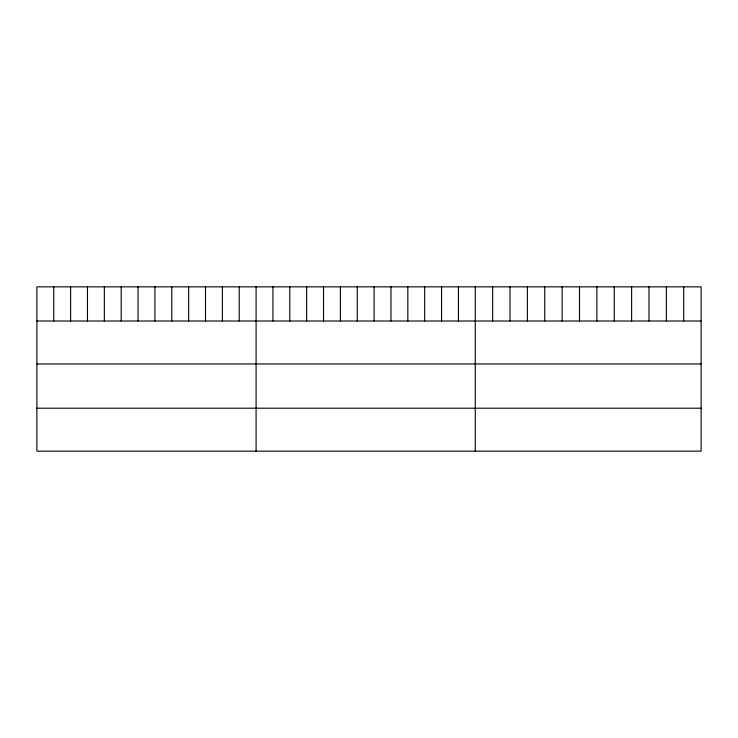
<?xml version="1.0" encoding="UTF-8"?>
<svg xmlns="http://www.w3.org/2000/svg" width="738" height="738" viewBox="0 0 738 738"><rect width="100%" height="100%" fill="white"/><g stroke="black" fill="none" stroke-linecap="round" stroke-linejoin="round"><path stroke-width="1.11" d="M701.1 321.012L701.1 451.149L36.9 451.149L36.9 286.851L701.1 286.851L701.1 321.012L36.9 321.012M36.9 363.963L701.1 363.963M36.9 408.206L701.1 408.206M683.729 286.851L683.729 321.012M666.359 286.851L666.359 321.012M648.988 286.851L648.988 321.012M631.617 286.851L631.617 321.012M614.247 286.851L614.247 321.012M596.876 286.851L596.876 321.012M579.496 286.851L579.496 321.012M562.125 286.851L562.125 321.012M544.755 286.851L544.755 321.012M527.384 286.851L527.384 321.012M510.013 286.851L510.013 321.012M492.643 286.851L492.643 321.012M475.272 286.851L475.272 451.149M458.409 286.851L458.409 321.012M441.555 286.851L441.555 321.012M424.691 286.851L424.691 321.012M407.828 286.851L407.828 321.012M390.974 286.851L390.974 321.012M374.111 286.851L374.111 321.012M357.247 286.851L357.247 321.012M340.384 286.851L340.384 321.012M323.53 286.851L323.53 321.012M306.667 286.851L306.667 321.012M289.803 286.851L289.803 321.012M272.949 286.851L272.949 321.012M256.086 286.851L256.086 451.149M239.223 286.851L239.223 321.012M222.369 286.851L222.369 321.012M205.505 286.851L205.505 321.012M188.642 286.851L188.642 321.012M171.788 286.851L171.788 321.012M154.925 286.851L154.925 321.012M138.061 286.851L138.061 321.012M121.198 286.851L121.198 321.012M104.344 286.851L104.344 321.012M87.481 286.851L87.481 321.012M70.617 286.851L70.617 321.012M53.763 286.851L53.763 321.012"/></g></svg>
